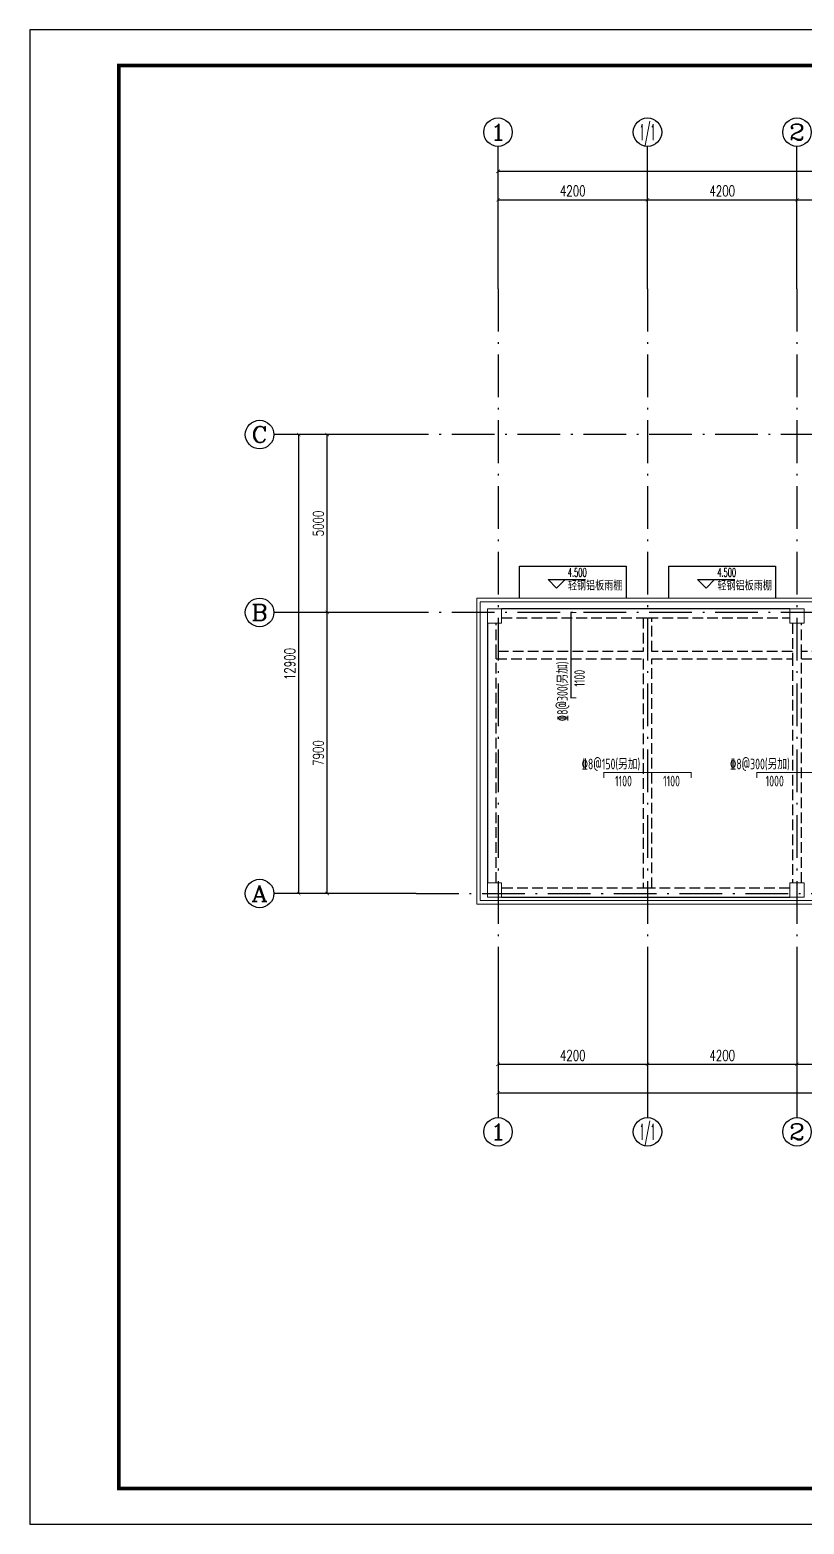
# Model space of a CAD drawing. Extents: x 169490 to 7584583, y -2399407 to 1374371.
# Drawn here: x 2731635 to 2753388, y 761197 to 803197 of the extents above; entities that cross this region are included whole.
import ezdxf
from ezdxf.enums import TextEntityAlignment as Align

# ---------------------------------------------------------------- set-up
doc = ezdxf.new("R2010")
doc.units = 0
doc.header["$LTSCALE"] = 100
for name, pattern in [('D3轴线点划线', [18.5, 12, -3, 0.5, -3]), ('DASH', [0.35, 0.25, -0.1]), ('H3普通虚线', [4.2, 3, -1.2])]:
    doc.linetypes.add(name, pattern=pattern)
doc.layers.get('0').update_dxf_attribs({"linetype": 'CONTINUOUS'})
doc.layers.get('DEFPOINTS').update_dxf_attribs({"linetype": 'CONTINUOUS'})
for name, color, linetype in [('AXIS', 3, 'CONTINUOUS'), ('AXIS_TEXT', 4, 'CONTINUOUS'), ('C-AXIS(轴号)', 3, 'CONTINUOUS'), ('C-AXIS-T(字)', 7, 'CONTINUOUS'), ('C-DOTE', 8, 'D3轴线点划线'), ('DIM_ELEV', 3, 'CONTINUOUS'), ('dsptext_col', 2, 'CONTINUOUS'), ('FSK_FREIN', 2, 'CONTINUOUS'), ('FSK_FTEXT', 4, 'CONTINUOUS'), ('PUB_TEXT', 4, 'CONTINUOUS'), ('S-BEAM-LINE1', 4, 'CONTINUOUS'), ('S-BEAM-LINE2', 4, 'H3普通虚线'), ('图框', 140, 'CONTINUOUS'), ('立面', 73, 'CONTINUOUS')]:
    doc.layers.add(name, color=color, linetype=linetype)
doc.layers.add('S-COLU-LINE1', color=6, linetype='CONTINUOUS', lineweight=18)
doc.layers.add('平面-看线', color=45, linetype='CONTINUOUS', lineweight=15)
doc.styles.add('_TCH_AXIS', font='COMPLEX', dxfattribs={"bigfont": 'GBCBIG'})
doc.styles.add('_TCH_DIM', font='SIMPLEX', dxfattribs={"bigfont": 'GBCBIG'})
doc.styles.add('_TCH_DIM_T3', font='SIMPLEX.shx', dxfattribs={"width": 0.705882, "bigfont": 'GBCBIG.shx'})
doc.styles.add('BW_Rein', font='Tssdeng.shx', dxfattribs={"width": 0.7, "bigfont": 'hztxt.shx'})
doc.styles.add('COMPLEX', font='COMPLEX')
doc.styles.get("Standard").update_dxf_attribs({"font": 'tssdeng.shx', "width": 0.7, "bigfont": 'hztxt.shx'})
doc.dimstyles.new('_TCH_ARCH&&100', dxfattribs={"dimtxt": 297.5, "dimasz": 100, "dimexe": 250, "dimexo": 300, "dimgap": 100, "dimtad": 1, "dimdec": 0, "dimzin": 0, "dimdsep": 46, "dimtxsty": '_TCH_DIM_T3', "dimblk": 'ARCHTICK', "dimcen": 0.09, "dimclrt": 7, "dimazin": 2, "dimtfac": 1, "dimtdec": 0, "dimtix": 1, "dimtmove": 2, "dimatfit": 3, "dimfxl": 1, "dimtolj": 1, "dimtzin": 0, "dimarcsym": 0})

# ---------------------------------------------------------------- blocks, each defined once
blk = doc.blocks.new('_ARCHTICK')
at = {"const_width": 0.15}
blk.add_lwpolyline([(-0.5, -0.5), (0.5, 0.5)], dxfattribs=at)
blk = doc.blocks.new('*D2021')
at = {"layer": 'AXIS', "color": 0, "lineweight": -2, "transparency": 16777216}
for p, q in [((2744788, 796222), (2744788, 799472)), ((2786788, 796222), (2786788, 799472)), ((2744788, 799222), (2786788, 799222))]:
    blk.add_line(p, q, dxfattribs=at)
at = {"layer": 'DEFPOINTS', "color": 0, "transparency": 16777216}
for p in [(2786788, 799222), (2744788, 795922), (2786788, 795922)]:
    blk.add_point(p, dxfattribs=at)
at = {"layer": 'AXIS', "color": 0, "lineweight": -2, "transparency": 16777216, "xscale": 100, "yscale": 100, "zscale": 100, "rotation": 180}
blk.add_blockref('_ARCHTICK', (2744788, 799222), dxfattribs=at)
at = {"layer": 'AXIS', "color": 0, "lineweight": -2, "transparency": 16777216, "xscale": 100, "yscale": 100, "zscale": 100}
blk.add_blockref('_ARCHTICK', (2786788, 799222), dxfattribs=at)
at = {"layer": 'AXIS', "color": 7, "transparency": 16777216, "insert": (2765788, 799471), "char_height": 297.5, "attachment_point": 5, "style": '_TCH_DIM_T3'}
blk.add_mtext('\\A1;42000', dxfattribs=at)
blk = doc.blocks.new('*D2022')
at = {"layer": 'AXIS', "color": 0, "lineweight": -2, "transparency": 16777216}
for p, q in [((2744788, 796222), (2744788, 798672)), ((2744788, 798422), (2748988, 798422)), ((2748988, 796222), (2748988, 798672))]:
    blk.add_line(p, q, dxfattribs=at)
at = {"layer": 'DEFPOINTS', "color": 0, "transparency": 16777216}
for p in [(2748988, 798422), (2744788, 795922), (2748988, 795922)]:
    blk.add_point(p, dxfattribs=at)
at = {"layer": 'AXIS', "color": 0, "lineweight": -2, "transparency": 16777216, "xscale": 100, "yscale": 100, "zscale": 100, "rotation": 180}
blk.add_blockref('_ARCHTICK', (2744788, 798422), dxfattribs=at)
at = {"layer": 'AXIS', "color": 0, "lineweight": -2, "transparency": 16777216, "xscale": 100, "yscale": 100, "zscale": 100}
blk.add_blockref('_ARCHTICK', (2748988, 798422), dxfattribs=at)
at = {"layer": 'AXIS', "color": 7, "transparency": 16777216, "insert": (2746888, 798671), "char_height": 297.5, "attachment_point": 5, "style": '_TCH_DIM_T3'}
blk.add_mtext('\\A1;4200', dxfattribs=at)
blk = doc.blocks.new('*D2023')
at = {"layer": 'AXIS', "color": 0, "lineweight": -2, "transparency": 16777216}
for p, q in [((2748988, 796222), (2748988, 798672)), ((2748988, 798422), (2753188, 798422)), ((2753188, 796222), (2753188, 798672))]:
    blk.add_line(p, q, dxfattribs=at)
at = {"layer": 'DEFPOINTS', "color": 0, "transparency": 16777216}
for p in [(2753188, 798422), (2748988, 795922), (2753188, 795922)]:
    blk.add_point(p, dxfattribs=at)
at = {"layer": 'AXIS', "color": 0, "lineweight": -2, "transparency": 16777216, "xscale": 100, "yscale": 100, "zscale": 100, "rotation": 180}
blk.add_blockref('_ARCHTICK', (2748988, 798422), dxfattribs=at)
at = {"layer": 'AXIS', "color": 0, "lineweight": -2, "transparency": 16777216, "xscale": 100, "yscale": 100, "zscale": 100}
blk.add_blockref('_ARCHTICK', (2753188, 798422), dxfattribs=at)
at = {"layer": 'AXIS', "color": 7, "transparency": 16777216, "insert": (2751088, 798671), "char_height": 297.5, "attachment_point": 5, "style": '_TCH_DIM_T3'}
blk.add_mtext('\\A1;4200', dxfattribs=at)
blk = doc.blocks.new('*D2024')
at = {"layer": 'AXIS', "color": 0, "lineweight": -2, "transparency": 16777216}
for p, q in [((2753188, 796222), (2753188, 798672)), ((2753188, 798422), (2757388, 798422)), ((2757388, 796222), (2757388, 798672))]:
    blk.add_line(p, q, dxfattribs=at)
at = {"layer": 'DEFPOINTS', "color": 0, "transparency": 16777216}
for p in [(2757388, 798422), (2753188, 795922), (2757388, 795922)]:
    blk.add_point(p, dxfattribs=at)
at = {"layer": 'AXIS', "color": 0, "lineweight": -2, "transparency": 16777216, "xscale": 100, "yscale": 100, "zscale": 100, "rotation": 180}
blk.add_blockref('_ARCHTICK', (2753188, 798422), dxfattribs=at)
at = {"layer": 'AXIS', "color": 0, "lineweight": -2, "transparency": 16777216, "xscale": 100, "yscale": 100, "zscale": 100}
blk.add_blockref('_ARCHTICK', (2757388, 798422), dxfattribs=at)
at = {"layer": 'AXIS', "color": 7, "transparency": 16777216, "insert": (2755288, 798671), "char_height": 297.5, "attachment_point": 5, "style": '_TCH_DIM_T3'}
blk.add_mtext('\\A1;4200', dxfattribs=at)
blk = doc.blocks.new('*D2032')
at = {"layer": 'AXIS', "color": 0, "lineweight": -2, "transparency": 16777216}
for p, q in [((2744788, 776322), (2744788, 773072)), ((2786788, 776322), (2786788, 773072)), ((2744788, 773322), (2786788, 773322))]:
    blk.add_line(p, q, dxfattribs=at)
at = {"layer": 'DEFPOINTS', "color": 0, "transparency": 16777216}
for p in [(2744788, 776622), (2786788, 776622), (2786788, 773322)]:
    blk.add_point(p, dxfattribs=at)
at = {"layer": 'AXIS', "color": 0, "lineweight": -2, "transparency": 16777216, "xscale": 100, "yscale": 100, "zscale": 100, "rotation": 180}
blk.add_blockref('_ARCHTICK', (2744788, 773322), dxfattribs=at)
at = {"layer": 'AXIS', "color": 0, "lineweight": -2, "transparency": 16777216, "xscale": 100, "yscale": 100, "zscale": 100}
blk.add_blockref('_ARCHTICK', (2786788, 773322), dxfattribs=at)
at = {"layer": 'AXIS', "color": 7, "transparency": 16777216, "insert": (2765788, 773571), "char_height": 297.5, "attachment_point": 5, "style": '_TCH_DIM_T3'}
blk.add_mtext('\\A1;42000', dxfattribs=at)
blk = doc.blocks.new('*D2033')
at = {"layer": 'AXIS', "color": 0, "lineweight": -2, "transparency": 16777216}
for p, q in [((2744788, 776322), (2744788, 773872)), ((2748988, 776322), (2748988, 773872)), ((2744788, 774122), (2748988, 774122))]:
    blk.add_line(p, q, dxfattribs=at)
at = {"layer": 'DEFPOINTS', "color": 0, "transparency": 16777216}
for p in [(2744788, 776622), (2748988, 776622), (2748988, 774122)]:
    blk.add_point(p, dxfattribs=at)
at = {"layer": 'AXIS', "color": 0, "lineweight": -2, "transparency": 16777216, "xscale": 100, "yscale": 100, "zscale": 100, "rotation": 180}
blk.add_blockref('_ARCHTICK', (2744788, 774122), dxfattribs=at)
at = {"layer": 'AXIS', "color": 0, "lineweight": -2, "transparency": 16777216, "xscale": 100, "yscale": 100, "zscale": 100}
blk.add_blockref('_ARCHTICK', (2748988, 774122), dxfattribs=at)
at = {"layer": 'AXIS', "color": 7, "transparency": 16777216, "insert": (2746888, 774371), "char_height": 297.5, "attachment_point": 5, "style": '_TCH_DIM_T3'}
blk.add_mtext('\\A1;4200', dxfattribs=at)
blk = doc.blocks.new('*D2034')
at = {"layer": 'AXIS', "color": 0, "lineweight": -2, "transparency": 16777216}
for p, q in [((2748988, 776322), (2748988, 773872)), ((2753188, 776322), (2753188, 773872)), ((2748988, 774122), (2753188, 774122))]:
    blk.add_line(p, q, dxfattribs=at)
at = {"layer": 'DEFPOINTS', "color": 0, "transparency": 16777216}
for p in [(2748988, 776622), (2753188, 776622), (2753188, 774122)]:
    blk.add_point(p, dxfattribs=at)
at = {"layer": 'AXIS', "color": 0, "lineweight": -2, "transparency": 16777216, "xscale": 100, "yscale": 100, "zscale": 100, "rotation": 180}
blk.add_blockref('_ARCHTICK', (2748988, 774122), dxfattribs=at)
at = {"layer": 'AXIS', "color": 0, "lineweight": -2, "transparency": 16777216, "xscale": 100, "yscale": 100, "zscale": 100}
blk.add_blockref('_ARCHTICK', (2753188, 774122), dxfattribs=at)
at = {"layer": 'AXIS', "color": 7, "transparency": 16777216, "insert": (2751088, 774371), "char_height": 297.5, "attachment_point": 5, "style": '_TCH_DIM_T3'}
blk.add_mtext('\\A1;4200', dxfattribs=at)
blk = doc.blocks.new('*D2035')
at = {"layer": 'AXIS', "color": 0, "lineweight": -2, "transparency": 16777216}
for p, q in [((2753188, 776322), (2753188, 773872)), ((2757388, 776322), (2757388, 773872)), ((2753188, 774122), (2757388, 774122))]:
    blk.add_line(p, q, dxfattribs=at)
at = {"layer": 'DEFPOINTS', "color": 0, "transparency": 16777216}
for p in [(2753188, 776622), (2757388, 776622), (2757388, 774122)]:
    blk.add_point(p, dxfattribs=at)
at = {"layer": 'AXIS', "color": 0, "lineweight": -2, "transparency": 16777216, "xscale": 100, "yscale": 100, "zscale": 100, "rotation": 180}
blk.add_blockref('_ARCHTICK', (2753188, 774122), dxfattribs=at)
at = {"layer": 'AXIS', "color": 0, "lineweight": -2, "transparency": 16777216, "xscale": 100, "yscale": 100, "zscale": 100}
blk.add_blockref('_ARCHTICK', (2757388, 774122), dxfattribs=at)
at = {"layer": 'AXIS', "color": 7, "transparency": 16777216, "insert": (2755288, 774371), "char_height": 297.5, "attachment_point": 5, "style": '_TCH_DIM_T3'}
blk.add_mtext('\\A1;4200', dxfattribs=at)
blk = doc.blocks.new('*D2046')
at = {"layer": 'AXIS', "color": 0, "lineweight": -2, "transparency": 16777216}
for p, q in [((2742188, 791822), (2738938, 791822)), ((2739188, 778922), (2739188, 791822)), ((2742188, 778922), (2738938, 778922))]:
    blk.add_line(p, q, dxfattribs=at)
at = {"layer": 'DEFPOINTS', "color": 0, "transparency": 16777216}
for p in [(2739188, 791822), (2742488, 791822), (2742488, 778922)]:
    blk.add_point(p, dxfattribs=at)
at = {"layer": 'AXIS', "color": 0, "lineweight": -2, "transparency": 16777216, "xscale": 100, "yscale": 100, "zscale": 100}
for p, rotation in [((2739188, 791822), 90), ((2739188, 778922), 270)]:
    blk.add_blockref('_ARCHTICK', p, dxfattribs=dict(at, rotation=rotation))
at = {"layer": 'AXIS', "color": 7, "transparency": 16777216, "insert": (2738939, 785372), "char_height": 297.5, "attachment_point": 5, "rotation": 90, "style": '_TCH_DIM_T3'}
blk.add_mtext('\\A1;12900', dxfattribs=at)
blk = doc.blocks.new('*D2047')
at = {"layer": 'AXIS', "color": 0, "lineweight": -2, "transparency": 16777216}
for p, q in [((2742188, 791822), (2739738, 791822)), ((2739988, 786822), (2739988, 791822)), ((2742188, 786822), (2739738, 786822))]:
    blk.add_line(p, q, dxfattribs=at)
at = {"layer": 'DEFPOINTS', "color": 0, "transparency": 16777216}
for p in [(2739988, 791822), (2742488, 791822), (2742488, 786822)]:
    blk.add_point(p, dxfattribs=at)
at = {"layer": 'AXIS', "color": 0, "lineweight": -2, "transparency": 16777216, "xscale": 100, "yscale": 100, "zscale": 100}
for p, rotation in [((2739988, 791822), 90), ((2739988, 786822), 270)]:
    blk.add_blockref('_ARCHTICK', p, dxfattribs=dict(at, rotation=rotation))
at = {"layer": 'AXIS', "color": 7, "transparency": 16777216, "insert": (2739739, 789322), "char_height": 297.5, "attachment_point": 5, "rotation": 90, "style": '_TCH_DIM_T3'}
blk.add_mtext('\\A1;5000', dxfattribs=at)
blk = doc.blocks.new('*D2048')
at = {"layer": 'AXIS', "color": 0, "lineweight": -2, "transparency": 16777216}
for p, q in [((2742188, 786822), (2739738, 786822)), ((2739988, 778922), (2739988, 786822)), ((2742188, 778922), (2739738, 778922))]:
    blk.add_line(p, q, dxfattribs=at)
at = {"layer": 'DEFPOINTS', "color": 0, "transparency": 16777216}
for p in [(2739988, 786822), (2742488, 786822), (2742488, 778922)]:
    blk.add_point(p, dxfattribs=at)
at = {"layer": 'AXIS', "color": 0, "lineweight": -2, "transparency": 16777216, "xscale": 100, "yscale": 100, "zscale": 100}
for p, rotation in [((2739988, 786822), 90), ((2739988, 778922), 270)]:
    blk.add_blockref('_ARCHTICK', p, dxfattribs=dict(at, rotation=rotation))
at = {"layer": 'AXIS', "color": 7, "transparency": 16777216, "insert": (2739739, 782872), "char_height": 297.5, "attachment_point": 5, "rotation": 90, "style": '_TCH_DIM_T3'}
blk.add_mtext('\\A1;7900', dxfattribs=at)
blk = doc.blocks.new('_AXISO')
blk.add_circle((0, 0), 0.5)
at = {"layer": 'AXIS_TEXT', "style": 'COMPLEX', "width": 1.041667}
blk.add_attdef('A', text='', height=0.56, dxfattribs=at).set_placement((-0.25, -0.28), (0.25, -0.28), align=Align.FIT)

msp = doc.modelspace()

# ---------------------------------------------------------------- linework, layer by layer
at = {"layer": 'C-AXIS(轴号)'}
for p, q in [((2744788, 795922.3), (2744788, 799922.3)), ((2748988, 795922.3), (2748988, 799922.3)), ((2753188, 795922.3), (2753188, 799922.3)), ((2742488, 791822.3), (2738488, 791822.3)), ((2742488, 786822.3), (2738488, 786822.3)), ((2742488, 778922.3), (2738488, 778922.3)), ((2744788, 776622.3), (2744788, 772622.3)), ((2748988, 776622.3), (2748988, 772622.3)), ((2753188, 776622.3), (2753188, 772622.3))]:
    msp.add_line(p, q, dxfattribs=at)
at = {"layer": 'C-DOTE'}
for p, q in [((2744788, 795922.3), (2744788, 776622.3)), ((2748988, 795922.3), (2748988, 776622.3)), ((2753188, 795922.3), (2753188, 776622.3)), ((2789088, 791822.3), (2742488, 791822.3)), ((2789088, 786822.3), (2742488, 786822.3)), ((2742488, 778922.3), (2789088, 778922.3))]:
    msp.add_line(p, q, dxfattribs=at)
at = {"layer": 'DIM_ELEV'}
for p, q in [((2746433.6, 787506.1), (2746193.6, 787746.1)), ((2746193.6, 787746.1), (2747243.2, 787746.1)), ((2746433.6, 787506.1), (2746673.6, 787746.1)), ((2750393.6, 787746.1), (2751443.2, 787746.1)), ((2750633.6, 787506.1), (2750393.6, 787746.1)), ((2750633.6, 787506.1), (2750873.6, 787746.1))]:
    msp.add_line(p, q, dxfattribs=at)
at = {"layer": 'dsptext_col', "ltscale": 10}
msp.add_lwpolyline([(2734134.9, 802196.9), (2797934.9, 802196.9), (2797934.9, 762196.9), (2734134.9, 762196.9)], close=True, dxfattribs=at)
at = {"layer": 'FSK_FREIN', "const_width": 30}
for points in [[(2746988, 784422.3), (2746838, 784422.3), (2746838, 786820.5), (2746988, 786820.5)], [(2747763, 782172.4), (2747763, 782322.4), (2750213, 782322.4), (2750213, 782172.4)], [(2752063, 782172.4), (2752063, 782322.4), (2754313, 782322.4), (2754313, 782172.4)]]:
    msp.add_lwpolyline(points, dxfattribs=at)
at = {"layer": 'S-BEAM-LINE1'}
for p, q in [((2748988, 786922.3), (2744888, 786922.3)), ((2752988, 786922.3), (2748988, 786922.3)), ((2744488, 786522.3), (2744488, 785622.3)), ((2744488, 785622.3), (2744488, 779222.3)), ((2744888, 778822.3), (2748988, 778822.3)), ((2748988, 778822.3), (2752988, 778822.3))]:
    msp.add_line(p, q, dxfattribs=at)
at = {"layer": 'S-BEAM-LINE2'}
for p, q in [((2744888, 786672.3), (2748988, 786672.3)), ((2748863, 786672.3), (2748863, 785722.3)), ((2748988.1, 786672.3), (2752988, 786672.3)), ((2749113, 785722.3), (2749113, 786672.3)), ((2744738, 785622.4), (2744738, 786522.3)), ((2753063, 786522.3), (2753063, 785622.4)), ((2753313, 785622.4), (2753313, 786522.3)), ((2748863, 785722.3), (2744738, 785722.3)), ((2744738, 779222.3), (2744738, 785622.3)), ((2744738, 785522.3), (2748863, 785522.3)), ((2748863, 785522.3), (2748863, 779072.3)), ((2753063, 785722.3), (2749113, 785722.3)), ((2749113, 779072.3), (2749113, 785522.3)), ((2749113, 785522.3), (2753063, 785522.3)), ((2753063, 785622.3), (2753063, 779222.3)), ((2757263, 785722.3), (2753313, 785722.3)), ((2753313, 779222.3), (2753313, 785622.3)), ((2753313, 785522.3), (2757263, 785522.3)), ((2748988, 779072.3), (2744888, 779072.3)), ((2752988, 779072.3), (2748988.1, 779072.3))]:
    msp.add_line(p, q, dxfattribs=at)
at = {"layer": 'S-COLU-LINE1'}
for points in [[(2744488, 786922.3), (2744888, 786922.3), (2744888, 786522.3), (2744488, 786522.3)], [(2752988, 786922.3), (2753388, 786922.3), (2753388, 786522.3), (2752988, 786522.3)], [(2744488, 779222.3), (2744888, 779222.3), (2744888, 778822.3), (2744488, 778822.3)], [(2752988, 779222.3), (2753388, 779222.3), (2753388, 778822.3), (2752988, 778822.3)]]:
    msp.add_lwpolyline(points, close=True, dxfattribs=at)
at = {"layer": '图框'}
msp.add_lwpolyline([(2731634.9, 761196.9), (2805934.9, 761196.9), (2805934.9, 803196.9), (2731634.9, 803196.9)], close=True, dxfattribs=at)
at = {"layer": '图框', "const_width": 100}
msp.add_lwpolyline([(2734134.9, 762196.9), (2804934.9, 762196.9), (2804934.9, 802196.9), (2734134.9, 802196.9)], close=True, dxfattribs=at)
at = {"layer": '平面-看线'}
msp.add_lwpolyline([(2760888, 786922.3), (2760888, 787222.3), (2769388, 787222.3), (2769388, 792222.3), (2787288, 792222.3), (2787288, 778622.3), (2744188, 778622.3), (2744188, 787222.3), (2753888, 787222.3), (2753888, 786922.3)], dxfattribs=at)
at = {"layer": '平面-看线', "linetype": 'DASH', "ltscale": 0.8}
msp.add_lwpolyline([(2760988, 786922.3), (2760988, 787122.3), (2769488, 787122.3), (2769488, 792122.3), (2787188, 792122.3), (2787188, 778722.3), (2744288, 778722.3), (2744288, 787122.3), (2753788, 787122.3), (2753788, 786922.3)], dxfattribs=at)
at = {"layer": '立面', "color": 4}
for points in [[(2745388, 787222.3), (2745388, 788122.3), (2748388, 788122.3), (2748388, 787222.3)], [(2749588, 787222.3), (2749588, 788122.3), (2752588, 788122.3), (2752588, 787222.3)]]:
    msp.add_lwpolyline(points, dxfattribs=at)

# ---------------------------------------------------------------- block references
at = {"layer": 'C-AXIS(轴号)'}
ref = msp.add_blockref('_AXISO', (2744788, 800322.3), dxfattribs=dict(at, xscale=800, yscale=800, zscale=800))
ref.add_attrib('A', '1', dxfattribs={"layer": 'C-AXIS-T(字)', "height": 452.5, "style": '_TCH_AXIS', "width": 2.333333}).set_placement((2744561.7, 800096.1), (2745014.3, 800096.1), align=Align.FIT)
ref = msp.add_blockref('_AXISO', (2748988, 800322.3), dxfattribs=dict(at, xscale=800, yscale=800, zscale=800))
ref.add_attrib('A', '1/1', dxfattribs={"layer": 'C-AXIS-T(字)', "height": 452.55, "style": '_TCH_AXIS', "width": 0.456522}).set_placement((2748761.7, 800096.1), (2749214.3, 800096.1), align=Align.FIT)
ref = msp.add_blockref('_AXISO', (2753188, 800322.3), dxfattribs=dict(at, xscale=800, yscale=800, zscale=800))
ref.add_attrib('A', '2', dxfattribs={"layer": 'C-AXIS-T(字)', "height": 452.5, "style": '_TCH_AXIS', "width": 1.5}).set_placement((2752961.7, 800096.1), (2753414.3, 800096.1), align=Align.FIT)
ref = msp.add_blockref('_AXISO', (2738088, 791822.3), dxfattribs=dict(at, xscale=800, yscale=800, zscale=800))
ref.add_attrib('A', 'C', dxfattribs={"layer": 'C-AXIS-T(字)', "height": 452.5, "style": '_TCH_AXIS', "width": 1.4}).set_placement((2737861.7, 791596.1), (2738314.3, 791596.1), align=Align.FIT)
ref = msp.add_blockref('_AXISO', (2738088, 786822.3), dxfattribs=dict(at, xscale=800, yscale=800, zscale=800))
ref.add_attrib('A', 'B', dxfattribs={"layer": 'C-AXIS-T(字)', "height": 452.5, "style": '_TCH_AXIS', "width": 1.235294}).set_placement((2737861.7, 786596.1), (2738314.3, 786596.1), align=Align.FIT)
ref = msp.add_blockref('_AXISO', (2738088, 778922.3), dxfattribs=dict(at, xscale=800, yscale=800, zscale=800))
ref.add_attrib('A', 'A', dxfattribs={"layer": 'C-AXIS-T(字)', "height": 452.5, "style": '_TCH_AXIS', "width": 1.166667}).set_placement((2737861.7, 778696.1), (2738314.3, 778696.1), align=Align.FIT)
ref = msp.add_blockref('_AXISO', (2744788, 772222.3), dxfattribs=dict(at, xscale=800, yscale=800, zscale=800))
ref.add_attrib('A', '1', dxfattribs={"layer": 'C-AXIS-T(字)', "height": 452.5, "style": '_TCH_AXIS', "width": 2.333333}).set_placement((2744561.7, 771996.1), (2745014.3, 771996.1), align=Align.FIT)
ref = msp.add_blockref('_AXISO', (2748988, 772222.3), dxfattribs=dict(at, xscale=800, yscale=800, zscale=800))
ref.add_attrib('A', '1/1', dxfattribs={"layer": 'C-AXIS-T(字)', "height": 452.55, "style": '_TCH_AXIS', "width": 0.456522}).set_placement((2748761.7, 771996.1), (2749214.3, 771996.1), align=Align.FIT)
ref = msp.add_blockref('_AXISO', (2753188, 772222.3), dxfattribs=dict(at, xscale=800, yscale=800, zscale=800))
ref.add_attrib('A', '2', dxfattribs={"layer": 'C-AXIS-T(字)', "height": 452.5, "style": '_TCH_AXIS', "width": 1.5}).set_placement((2752961.7, 771996.1), (2753414.3, 771996.1), align=Align.FIT)

# ---------------------------------------------------------------- texts
at = {"layer": 'DIM_ELEV', "style": '_TCH_DIM', "width": 0.494118}
msp.add_text('4.500', height=238, dxfattribs=at).set_placement((2750948.8, 787826.2))
at = {"layer": 'DIM_ELEV', "width": 0.7}
for p in [(2746751.9, 787440.5), (2750951.9, 787440.5)]:
    msp.add_text('轻钢铝板雨棚', height=270.07, dxfattribs=at).set_placement(p)
at = {"layer": 'FSK_FTEXT', "style": 'BW_Rein', "width": 0.7}
msp.add_text('%%1328@300(另加)', height=300, rotation=89.99999, dxfattribs=at).set_placement((2746748, 785442.3), align=Align.RIGHT)
msp.add_text('1100', height=300, rotation=89.99999, dxfattribs=at).set_placement((2746928, 784972.3), align=Align.TOP_CENTER)
for s, p in [('%%1328@150(另加)', (2748783, 782412.4)), ('%%1328@300(另加)', (2752983, 782412.4))]:
    msp.add_text(s, height=300, dxfattribs=at).set_placement(p, align=Align.RIGHT)
for s, p in [('1100', (2748313, 782232.4)), ('1100', (2749663, 782232.4)), ('1000', (2752563, 782232.4))]:
    msp.add_text(s, height=300, dxfattribs=at).set_placement(p, align=Align.TOP_CENTER)
at = {"layer": 'PUB_TEXT', "style": '_TCH_DIM', "width": 0.494118}
msp.add_text('4.500', height=238, dxfattribs=at).set_placement((2746748.8, 787826.2))

# ---------------------------------------------------------------- dimensions: what is measured, and where the dimension line sits
at = {"layer": 'AXIS'}
for p1, p2, distance, picture, middle in [((2744788, 795922.3), (2786788, 795922.3), 3300, '*D2021', (2765788, 799471.1)), ((2744788, 795922.3), (2748988, 795922.3), 2500, '*D2022', (2746888, 798671.1)), ((2748988, 795922.3), (2753188, 795922.3), 2500, '*D2023', (2751088, 798671.1)), ((2753188, 795922.3), (2757388, 795922.3), 2500, '*D2024', (2755288, 798671.1)), ((2742488, 778922.3), (2742488, 791822.3), 3300, '*D2046', (2738939.3, 785372.3)), ((2742488, 786822.3), (2742488, 791822.3), 2500, '*D2047', (2739739.3, 789322.3)), ((2742488, 778922.3), (2742488, 786822.3), 2500, '*D2048', (2739739.3, 782872.3)), ((2744788, 776622.3), (2786788, 776622.3), -3300, '*D2032', (2765788, 773571.1)), ((2744788, 776622.3), (2748988, 776622.3), -2500, '*D2033', (2746888, 774371.1)), ((2748988, 776622.3), (2753188, 776622.3), -2500, '*D2034', (2751088, 774371.1)), ((2753188, 776622.3), (2757388, 776622.3), -2500, '*D2035', (2755288, 774371.1))]:
    dim = msp.add_aligned_dim(p1=p1, p2=p2, distance=distance, dimstyle='_TCH_ARCH&&100', dxfattribs=at)
    dim.commit()
    dim.dimension.update_dxf_attribs({"geometry": picture, "text_midpoint": middle})

doc.saveas('drawing.dxf')
